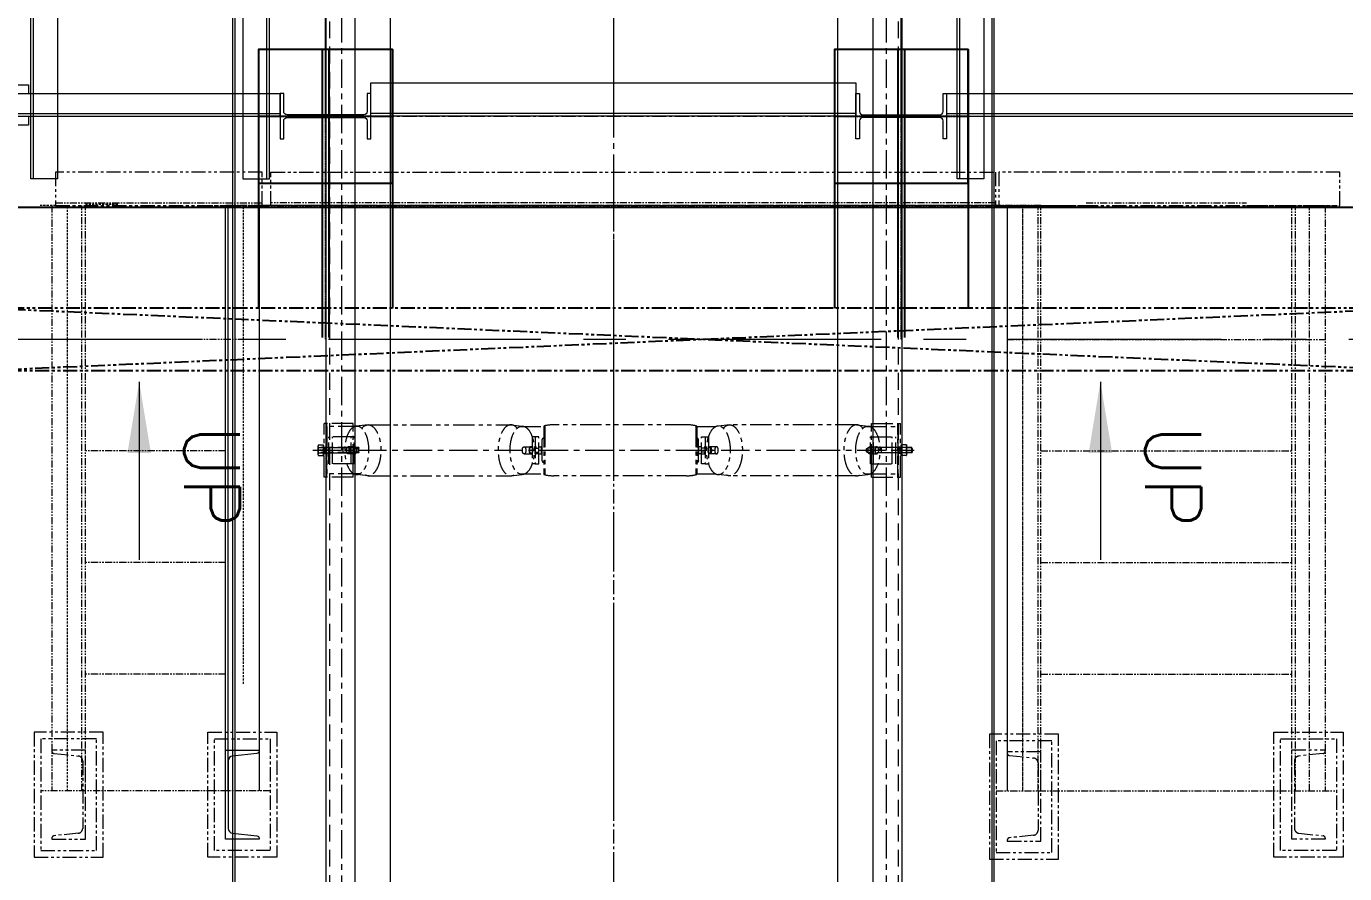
# Model space of a CAD drawing. Header units: millimetres. Extents: x -243837 to -5443, y 40 to 285140.
# Drawn here: x -193674 to -189244, y 17408 to 20256 of the extents above; entities that cross this region are included whole.
import ezdxf

# ---------------------------------------------------------------- set-up
doc = ezdxf.new("R2010")
doc.units = ezdxf.units.MM
for name, pattern in [('CENTER', [50.8, 31.75, -6.35, 6.35, -6.35]), ('CENTER2', [1.125, 0.75, -0.125, 0.125, -0.125]), ('HIDDEN', [0.375, 0.25, -0.125]), ('PHANTOM', [63.5, 31.75, -6.35, 6.35, -6.35, 6.35, -6.35]), ('PHANTOM2', [1.25, 0.625, -0.125, 0.125, -0.125, 0.125, -0.125])]:
    doc.linetypes.add(name, pattern=pattern)
for name, color, linetype in [('0-45-GRID MARKS', 6, 'Continuous'), ('1', 7, 'Continuous'), ('3', 3, 'Continuous'), ('center', 1, 'CENTER2'), ('CONTOUR35', 4, 'Continuous'), ('MISC', 7, 'Continuous')]:
    doc.layers.add(name, color=color, linetype=linetype)
for name, color, linetype, lineweight in [('2', 3, 'Continuous', 20), ('CEN', 1, 'CENTER', 9), ('phantom', 4, 'PHANTOM', 5), ('R- PHANTOM', 3, 'PHANTOM', 9), ('R-CENTER', 1, 'CENTER2', 5), ('R-HIDDEN', 3, 'HIDDEN', 9), ('R-OBJECT', 2, 'Continuous', 20)]:
    doc.layers.add(name, color=color, linetype=linetype, lineweight=lineweight)
doc.styles.add('KA', font='romans.shx', dxfattribs={"width": 0.7})
doc.styles.add('romans', font='romans.shx', dxfattribs={"width": 0.7})
doc.dimstyles.new('Copy of rakesh5', dxfattribs={"dimscale": 160, "dimtxt": 2.2, "dimasz": 1, "dimexe": 0.8, "dimexo": 0.8, "dimgap": 1, "dimtad": 1, "dimdec": 0, "dimlfac": 0.2, "dimzin": 0, "dimdsep": 46, "dimtxsty": 'romans', "dimblk": 'OBLIQUE', "dimcen": 1.5, "dimclrd": 1, "dimclre": 1, "dimclrt": 2, "dimadec": 0, "dimazin": 0, "dimtfac": 1, "dimtdec": 0, "dimtmove": 0, "dimatfit": 2, "dimfxl": 0, "dimtolj": 1, "dimtzin": 0, "dimlwd": -1, "dimlwe": -1, "dimarcsym": 1})
doc.dimstyles.new('KAT', dxfattribs={"dimscale": 125, "dimtxt": 2.5, "dimasz": 2, "dimexe": 1, "dimexo": 0.06, "dimgap": 0.5, "dimtad": 1, "dimdec": 0, "dimzin": 0, "dimdsep": 46, "dimtxsty": 'KA', "dimcen": 1.5, "dimclrd": 1, "dimclre": 1, "dimclrt": 4, "dimadec": 0, "dimazin": 0, "dimtfac": 1, "dimtdec": 0, "dimtmove": 0, "dimatfit": 2, "dimfxl": 1.5, "dimtolj": 1, "dimtzin": 0, "dimarcsym": 0})

# ---------------------------------------------------------------- blocks, each defined once
blk = doc.blocks.new('A$C04D51D45')
at = {"color": 1, "linetype": 'CENTER', "lineweight": 9, "ltscale": 2}
blk.add_line((0, 2446.4), (0, 0), dxfattribs=at)
at = {"layer": '1', "color": 6, "lineweight": 9}
for p, q in [((-645, 500), (-645, 2456)), ((645, 500), (645, 2456)), ((-543.5, 500), (-746.5, 500)), ((543.5, 500), (746.5, 500))]:
    blk.add_line(p, q, dxfattribs=at)
at = {"layer": '2', "color": 6, "lineweight": 9}
for p, q in [((-1305, 360), (-1305, 2456)), ((-1299, 360), (-1299, 2456)), ((-776, 360), (-776, 2456)), ((-770, 360), (-770, 2456)), ((770, 360), (770, 2456)), ((776, 360), (776, 2456))]:
    blk.add_line(p, q, dxfattribs=at)
for points in [[(-1245, 2456), (-1245, 360), (-1305, 360)], [(-830, 2456), (-830, 360), (-770, 360)], [(830, 2456), (830, 360), (770, 360)], [(-1400, 550), (-1400, 570), (-1310, 570), (-1310, 550)], [(-1310, 500), (-1310, 480), (-1400, 480), (-1400, 500)]]:
    blk.add_lwpolyline(points, dxfattribs=at)
for points in [[(-543.5, 500), (-543.5, 575), (543.5, 575), (543.5, 500)], [(-746.5, 500), (-746.5, 550), (-1405, 550), (-1405, 500)], [(1805, 500), (1805, 550), (746.5, 550), (746.5, 500)]]:
    blk.add_lwpolyline(points, close=True, dxfattribs=at)
for points in [[(-738.5, 489.4, -0.414214), (-730.9, 497), (-559.1, 497, -0.414214), (-551.5, 489.4), (-551.5, 449), (-543.5, 449), (-543.5, 551), (-551.5, 551), (-551.5, 510.6, -0.414214), (-559.1, 503), (-730.9, 503, -0.414214), (-738.5, 510.6), (-738.5, 551), (-746.5, 551), (-746.5, 449), (-738.5, 449), (-738.5, 489.4)], [(738.5, 489.4, 0.414214), (730.9, 497), (559.1, 497, 0.414214), (551.5, 489.4), (551.5, 449), (543.5, 449), (543.5, 551), (551.5, 551), (551.5, 510.6, 0.414214), (559.1, 503), (730.9, 503, 0.414214), (738.5, 510.6), (738.5, 551), (746.5, 551), (746.5, 449), (738.5, 449), (738.5, 489.4)]]:
    blk.add_lwpolyline(points, format="xyb", dxfattribs=at)
at = {"layer": '3', "color": 6, "lineweight": 9}
for p, q in [((-1405, 506), (-746.5, 506)), ((543.5, 506), (-543.5, 506)), ((746.5, 506), (1805, 506))]:
    blk.add_line(p, q, dxfattribs=at)
at = {"layer": 'CEN', "color": 1}
blk.add_line((-1284.9, 500), (1299.9, 500), dxfattribs=at)
at = {"layer": 'center', "ltscale": 0.1}
for p, q in [((-645, 649.7, -1.7), (-645, 0, -1.7)), ((645, 649.7), (645, 0)), ((-794.9, 500, -1.7), (-495.1, 500, -1.7)), ((495.1, 500), (794.9, 500))]:
    blk.add_line(p, q, dxfattribs=at)
at = {"layer": 'CONTOUR35'}
for p, q in [((-794.9, 649.7, -33254.5), (-794.9, 70, -33254.5)), ((-652.5, 649.7, -33254.5), (-652.5, 4, -33254.5)), ((-637.5, 649.7, -33254.5), (-637.5, 4, -33254.5)), ((-495.1, 649.7, -33254.5), (-495.1, 70, -33254.5)), ((495.1, 649.7, -33252.8), (495.1, 70, -33252.8)), ((637.5, 649.7, -33252.8), (637.5, 4, -33252.8)), ((652.5, 649.7, -33252.8), (652.5, 4, -33252.8)), ((794.9, 649.7, -33252.8), (794.9, 70, -33252.8))]:
    blk.add_line(p, q, dxfattribs=at)
for points, elevation in [([(-495.1, 349.7), (-495.1, 649.7), (-794.9, 649.7), (-794.9, 349.7)], -33254.5), ([(794.9, 349.7), (794.9, 649.7), (495.1, 649.7), (495.1, 349.7)], -33252.8)]:
    blk.add_lwpolyline(points, close=True, dxfattribs=dict(at, elevation=elevation))
at = {"layer": 'MISC', "color": 6, "linetype": 'PHANTOM2', "ltscale": 50}
for p, q in [((1805, -70), (-1420, 70)), ((-1420, -70), (1805, 70))]:
    blk.add_line(p, q, dxfattribs=at)
blk.add_lwpolyline([(1805, -70), (1805, 70), (-1420, 70), (-1420, -70)], close=True, dxfattribs=at)
blk = doc.blocks.new('A$Cc1e59ba2')
at = {"layer": 'phantom', "ltscale": 1.5}
h = blk.add_hatch(dxfattribs=at)
h.set_pattern_fill('ANSI31', color=256, scale=4, angle=90, style=0)
h.set_pattern_definition([(225, (-355.42745, -107.5471), (-0.3535534, 0.3535534), [])])
h.paths.add_polyline_path([(-655.8, -172.3), (-655.8, -173.4), (-658.2, -173.4), (-658.2, -172.3)])
h.paths.add_polyline_path([(-672.4, -172.3), (-672.4, -173.4), (-674.9, -173.4), (-674.9, -172.3)])
h = blk.add_hatch(dxfattribs=at)
h.set_pattern_fill('ANSI31', color=256, scale=4, angle=90, style=0)
h.set_pattern_definition([(225, (-355.42745, -138.30226), (-0.3535534, 0.3535534), [])])
h.paths.add_polyline_path([(-655.8, -525), (-655.8, -523.9), (-658.2, -523.9), (-658.2, -525)])
h.paths.add_polyline_path([(-672.4, -525), (-672.4, -523.9), (-674.9, -523.9), (-674.9, -525)])
for p, q in [((-659.3, 304.5), (-671.3, 304.5)), ((-671.3, 304.5), (-671.3, 293)), ((-670.6, 304.5), (-670.6, 293)), ((-660.1, 304.5), (-660.1, 292.1)), ((-659.3, 304.5), (-659.3, 293)), ((-605.3, 279.5), (-725.3, 279.5)), ((-725.3, 214.5), (-725.3, 279.5)), ((-605.3, 273.5), (-725.3, 273.5)), ((-718.4, 200.4), (-718.4, 273.5)), ((-718.4, 273.5), (-612.3, 273.5)), ((-635.3, 268.5), (-695.3, 268.5)), ((-695.3, 211.7), (-695.3, 268.5)), ((-677.3, 291.8), (-675.2, 293)), ((-677.3, 291.8), (-677.3, 281)), ((-653.3, 281), (-677.3, 281)), ((-675.3, 281), (-675.3, 279.5)), ((-655.5, 293), (-675.2, 293)), ((-672.3, 279.5), (-672.3, 273.5)), ((-672.3, 279.5), (-672.3, 273.5)), ((-671.3, 291.8), (-671.3, 281)), ((-671.3, 279.5), (-671.3, 276.5)), ((-659.3, 276.5), (-671.3, 276.5)), ((-671.3, 274.5), (-671.3, 208.5)), ((-671.3, 274.5), (-659.3, 274.5)), ((-670.6, 276.5), (-670.6, 274.5)), ((-665.3, 266.5), (-665.3, 290)), ((-665.3, 268.5), (-665.3, 273.5)), ((-660.1, 276.5), (-660.1, 274.5)), ((-659.3, 291.8), (-659.3, 281)), ((-659.3, 279.5), (-659.3, 276.5)), ((-659.3, 274.5), (-659.3, 208.5)), ((-658.3, 279.5), (-658.3, 273.5)), ((-658.3, 279.5), (-658.3, 273.3)), ((-653.3, 291.8), (-655.5, 293)), ((-655.3, 281), (-655.3, 279.5)), ((-653.3, 291.8), (-653.3, 281)), ((-635.3, 211.7), (-635.3, 268.5)), ((-612.3, 200.4), (-612.3, 273.5)), ((-605.3, 214.5), (-605.3, 279.5)), ((-635.3, 260.5), (-695.3, 260.5)), ((-659.3, 236.5), (-671.3, 236.5)), ((-718.4, 214.5), (-725.3, 214.5)), ((-722.5, 180.7), (-719.5, 207.5)), ((-612.3, 214.5), (-718.4, 214.5)), ((-635.3, 218.6), (-695.3, 218.6)), ((-635.3, 211.7), (-695.3, 211.7)), ((-673.3, 210.3), (-673.3, 225.4)), ((-657.3, 210.3), (-657.3, 225.4)), ((-651.3, 214.5), (-655.3, 214.5)), ((-645.3, 214.5), (-651.3, 214.5)), ((-605.3, 214.5), (-612.3, 214.5)), ((-722.5, 180.7), (-722.5, -103.6)), ((-608.2, 180.7), (-611.1, 206)), ((-608.2, 180.7), (-608.2, -103.6)), ((-722.5, -103.6), (-719.5, -128.8)), ((-608.2, -103.6), (-611.1, -128.8)), ((-718.4, -177.3), (-718.4, -134.4)), ((-673.3, -133.1), (-673.3, -148.2)), ((-657.3, -133.1), (-657.3, -148.2)), ((-612.3, -177.3), (-612.3, -134.4)), ((-695.3, -151.3), (-635.3, -151.3)), ((-695.3, -158.3), (-695.3, -151.4)), ((-693.1, -177.3), (-692.3, -175.1)), ((-688.8, -173.4), (-692.3, -174.9)), ((-691.6, -177.3), (-692.3, -174.9)), ((-691.7, -177.3), (-692.3, -175.1)), ((-673.3, -173.4), (-688.8, -173.4)), ((-674.9, -172.3), (-674.9, -173.4)), ((-655.8, -172.3), (-674.9, -172.3)), ((-655.8, -173.4), (-674.9, -173.4)), ((-672.3, -158.3), (-673.3, -159.3)), ((-673.3, -159.3), (-672.3, -158.3)), ((-673.3, -159.3), (-673.3, -160.3)), ((-673.3, -160.3), (-673.3, -159.3)), ((-673.3, -159.3), (-669.8, -159.3)), ((-669.8, -159.3), (-673.3, -159.3)), ((-673.3, -166.3), (-673.3, -172.3)), ((-657.3, -172.3), (-673.3, -172.3)), ((-657.3, -173.4), (-673.3, -173.4)), ((-672.4, -172.3), (-672.4, -173.4)), ((-658.3, -158.3), (-672.3, -158.3)), ((-658.3, -158.3), (-672.3, -158.3)), ((-669.8, -158.3), (-669.8, -166.3)), ((-660.8, -166.3), (-669.8, -166.3)), ((-665.3, -177.3), (-665.3, -166.3)), ((-660.8, -158.3), (-660.8, -166.3)), ((-657.3, -159.3), (-660.8, -159.3)), ((-657.3, -159.3), (-660.8, -159.3)), ((-658.3, -158.3), (-657.3, -159.3)), ((-658.3, -158.3), (-657.3, -159.3)), ((-657.3, -159.3), (-658.3, -158.3)), ((-658.2, -172.3), (-658.2, -173.4)), ((-657.3, -166.3), (-657.3, -158.3)), ((-657.3, -159.3), (-657.3, -160.3)), ((-657.3, -160.3), (-657.3, -159.3)), ((-657.3, -166.3), (-657.3, -172.3)), ((-641.8, -173.4), (-657.3, -173.4)), ((-655.8, -172.3), (-655.8, -173.4)), ((-641.8, -173.4), (-638.3, -174.9)), ((-639.1, -177.3), (-638.3, -174.9)), ((-639, -177.3), (-638.3, -175.1)), ((-637.6, -177.3), (-638.3, -175.1)), ((-635.3, -158.3), (-635.3, -151.4)), ((-722.5, -200.1), (-722.5, -497.2)), ((-720.1, -179.7), (-610.5, -179.7)), ((-719.5, -177.3), (-611.1, -177.3)), ((-608.2, -200.1, 7.6), (-608.2, -497.2, 7.6)), ((-720.1, -517.6), (-610.5, -517.6)), ((-719.5, -520), (-611.1, -520)), ((-718.4, -574.1), (-718.4, -520)), ((-693.1, -520), (-692.3, -522.2)), ((-691.7, -520), (-692.3, -522.2)), ((-691.6, -520), (-692.3, -522.4)), ((-688.8, -523.9), (-692.3, -522.4)), ((-673.3, -523.9), (-688.8, -523.9)), ((-674.9, -525), (-674.9, -523.9)), ((-655.8, -523.9), (-674.9, -523.9)), ((-655.8, -525), (-674.9, -525)), ((-657.3, -523.9), (-673.3, -523.9)), ((-657.3, -525), (-673.3, -525)), ((-673.3, -531), (-673.3, -525)), ((-672.4, -525), (-672.4, -523.9)), ((-660.8, -531), (-669.8, -531)), ((-669.8, -539), (-669.8, -531)), ((-665.3, -531), (-665.3, -520)), ((-660.8, -539), (-660.8, -531)), ((-658.2, -525), (-658.2, -523.9)), ((-641.8, -523.9), (-657.3, -523.9)), ((-657.3, -531), (-657.3, -525)), ((-657.3, -531), (-657.3, -539)), ((-655.8, -525), (-655.8, -523.9)), ((-641.8, -523.9), (-638.3, -522.4)), ((-639.1, -520), (-638.3, -522.4)), ((-639, -520), (-638.3, -522.2)), ((-637.6, -520), (-638.3, -522.2)), ((-612.3, -574.1), (-612.3, -520)), ((-695.3, -539), (-695.3, -545.9)), ((-695.3, -545.9), (-635.3, -545.9)), ((-673.3, -538), (-673.3, -537)), ((-673.3, -537), (-673.3, -538)), ((-673.3, -538), (-669.8, -538)), ((-672.3, -539), (-673.3, -538)), ((-673.3, -538), (-672.3, -539)), ((-669.8, -538), (-673.3, -538)), ((-673.3, -564.1), (-673.3, -549.1)), ((-658.3, -539), (-672.3, -539)), ((-658.3, -539), (-672.3, -539)), ((-657.3, -538), (-660.8, -538)), ((-657.3, -538), (-660.8, -538)), ((-658.3, -539), (-657.3, -538)), ((-658.3, -539), (-657.3, -538)), ((-657.3, -538), (-658.3, -539)), ((-657.3, -538), (-657.3, -537)), ((-657.3, -537), (-657.3, -538)), ((-657.3, -564.1), (-657.3, -549.1)), ((-635.3, -539), (-635.3, -545.9)), ((-722.5, -593.7), (-719.5, -568.5)), ((-608.2, -593.7), (-611.1, -568.5)), ((-722.5, -913.5, -33), (-722.5, -593.7)), ((-608.2, -913.5, -33), (-608.2, -593.7)), ((-722.5, -913.5, -33), (-719.5, -940.3, -33)), ((-608.2, -913.5, -33), (-611.1, -938.8, -33)), ((-718.4, -933.2, -33), (-718.4, -1006.3, -33)), ((-635.3, -944.5, -33), (-695.3, -944.5, -33)), ((-695.3, -944.5, -33), (-695.3, -1001.3, -33)), ((-673.3, -943.1, -33), (-673.3, -958.2, -33)), ((-659.3, -934), (-671.3, -934)), ((-671.3, -934), (-671.3, -1025.8, -33)), ((-671.3, -1007.3, -33), (-671.3, -941.3, -33)), ((-670.6, -934), (-670.6, -1025.8, -33)), ((-660.1, -934), (-660.1, -1024.9, -33)), ((-659.3, -934), (-659.3, -1025.8, -33)), ((-659.3, -1007.3, -33), (-659.3, -941.3, -33)), ((-657.3, -943.1, -33), (-657.3, -958.2, -33)), ((-635.3, -944.5, -33), (-635.3, -1001.3, -33)), ((-612.3, -933.2, -33), (-612.3, -1006.3, -33)), ((-718.4, -947.3, -33), (-725.3, -947.3, -33)), ((-725.3, -947.3, -33), (-725.3, -1012.3, -33)), ((-612.3, -947.3, -33), (-718.4, -947.3, -33)), ((-635.3, -951.4, -33), (-695.3, -951.4, -33)), ((-659.3, -969.3, -33), (-671.3, -969.3, -33)), ((-651.3, -947.3, -33), (-655.3, -947.3, -33)), ((-645.3, -947.3, -33), (-651.3, -947.3, -33)), ((-605.3, -947.3, -33), (-612.3, -947.3, -33)), ((-605.3, -947.3, -33), (-605.3, -1012.3, -33)), ((-635.3, -993.3, -33), (-695.3, -993.3, -33)), ((-635.3, -1001.3, -33), (-695.3, -1001.3, -33)), ((-665.3, -999.3, -33), (-665.3, -1022.8, -33)), ((-665.3, -1001.3, -33), (-665.3, -1006.3, -33)), ((-605.3, -1006.3, -33), (-725.3, -1006.3, -33)), ((-605.3, -1012.3, -33), (-725.3, -1012.3, -33)), ((-718.4, -1006.3, -33), (-612.3, -1006.3, -33)), ((-677.3, -1024.6, -33), (-677.3, -1013.8, -33)), ((-653.3, -1013.8, -33), (-677.3, -1013.8, -33)), ((-677.3, -1024.6, -33), (-675.2, -1025.8, -33)), ((-675.3, -1013.8, -33), (-675.3, -1012.3, -33)), ((-655.5, -1025.8, -33), (-675.2, -1025.8, -33)), ((-672.3, -1012.3, -33), (-672.3, -1006.3, -33)), ((-672.3, -1012.3, -33), (-672.3, -1006.3, -33)), ((-671.3, -1007.3, -33), (-659.3, -1007.3, -33)), ((-659.3, -1009.3, -33), (-671.3, -1009.3, -33)), ((-671.3, -1012.3, -33), (-671.3, -1009.3, -33)), ((-671.3, -1024.6, -33), (-671.3, -1013.8, -33)), ((-670.6, -1009.3, -33), (-670.6, -1007.3, -33)), ((-660.1, -1009.3, -33), (-660.1, -1007.3, -33)), ((-659.3, -1012.3, -33), (-659.3, -1009.3, -33)), ((-659.3, -1024.6, -33), (-659.3, -1013.8, -33)), ((-658.3, -1012.3, -33), (-658.3, -1006.1, -33)), ((-658.3, -1012.3, -33), (-658.3, -1006.3, -33)), ((-653.3, -1024.6, -33), (-655.5, -1025.8, -33)), ((-655.3, -1013.8, -33), (-655.3, -1012.3, -33)), ((-653.3, -1024.6, -33), (-653.3, -1013.8, -33))]:
    blk.add_line(p, q, dxfattribs=at)
at = {"layer": 'phantom', "color": 1, "linetype": 'CENTER', "ltscale": 2}
blk.add_line((-665.3, -1037.1, 7.6), (-665.3, 309.6, 7.6), dxfattribs=at)
at = {"layer": 'phantom', "ltscale": 1.5}
for points in [[(-695.3, -166.3), (-695.3, -158.3), (-635.3, -158.3), (-635.3, -166.3)], [(-695.3, -531), (-695.3, -539), (-635.3, -539), (-635.3, -531)]]:
    blk.add_lwpolyline(points, close=True, dxfattribs=at)
for centre in [(-665.3, 208.5), (-665.3, -941.3, -33)]:
    blk.add_circle(centre, 6, dxfattribs=at)
for centre, radius, start, end in [((-665.3, 295.4), 10.9, 56.6036, 123.3964), ((-674.3, 288.8), 4.24, 45, 135), ((-665.3, 278), 15, 66.4634, 113.5366), ((-656.3, 288.8), 4.24, 45, 135), ((-632.5, -200.1), 90, 165.2922, 180), ((-698.2, -200.1), 90, 0, 14.7078), ((-632.5, -497.2), 90, 180, 194.7078), ((-698.2, -497.2), 90, 345.2922, 0), ((-665.3, -924.9), 10.9, 236.6036, 303.3964), ((-674.3, -1021.6, -33), 4.24, 225, 315), ((-665.3, -1010.8, -33), 15, 246.4634, 293.5366), ((-656.3, -1021.6, -33), 4.24, 225, 315)]:
    blk.add_arc(centre, radius, start, end, dxfattribs=at)
for centre, major_axis in [((-665.3, 206), (-54.2, 0)), ((-665.3, 210.3), (-8, 0)), ((-665.3, 226.3), (-7, 0)), ((-665.3, -568.5), (-54.2, 0)), ((-665.3, -564.1), (-8, 0)), ((-665.3, -548.2), (-7, 0))]:
    blk.add_ellipse(centre, major_axis=major_axis, ratio=0.5, dxfattribs=at)
for centre, major_axis, start_param, end_param in [((-665.3, 225.4), (-8, 0), 5.576234, 10.13173), ((-665.3, 180.7), (-57.1, 0), 5.761132, 9.946831), ((-665.3, -549.1), (-8, 0), 5.576234, 10.13173), ((-665.3, -593.7), (-57.1, 0), 5.761132, 9.946831)]:
    blk.add_ellipse(centre, major_axis=major_axis, ratio=0.5, start_param=start_param, end_param=end_param, dxfattribs=at)
at = {"layer": 'phantom', "ltscale": 1.5, "extrusion": (0, 0, -1)}
for centre, major_axis, start_param, end_param in [((-665.3, -103.6), (-57.1, 0), 5.761132, 9.946831), ((-665.3, -148.2), (-8, 0), 5.576234, 10.13173), ((-665.3, -913.5, -33), (-57.1, 0), 5.761132, 9.946831), ((-665.3, -958.2, -33), (-8, 0), 5.576234, 10.13173)]:
    blk.add_ellipse(centre, major_axis=major_axis, ratio=0.5, start_param=start_param, end_param=end_param, dxfattribs=at)
for centre, major_axis in [((-665.3, -128.8), (-54.2, 0)), ((-665.3, -133.1), (-8, 0)), ((-665.3, -149.1), (-7, 0)), ((-665.3, -938.8, -33), (-54.2, 0)), ((-665.3, -943.1, -33), (-8, 0)), ((-665.3, -959, -33), (-7, 0))]:
    blk.add_ellipse(centre, major_axis=major_axis, ratio=0.5, dxfattribs=at)
blk = doc.blocks.new('*D1020')
at = {"color": 1, "lineweight": -2, "transparency": 16777216}
for p, q in [((4241.2, 10243.4), (4241.2, 13200.9)), ((6741.3, 12689.7), (6741.3, 13200.9)), ((4401.2, 13120.9), (6581.3, 13120.9))]:
    blk.add_line(p, q, dxfattribs=at)
at = {"color": 1, "transparency": 16777216}
for points in [[(4401.2, 13147.5), (4401.2, 13094.2), (4241.2, 13120.9)], [(6581.3, 13147.5), (6581.3, 13094.2), (6741.3, 13120.9)]]:
    blk.add_solid(points, dxfattribs=at)
at = {"layer": 'DEFPOINTS', "color": 0, "transparency": 16777216}
for p in [(6741.3, 13120.9), (6741.3, 12609.7), (4241.2, 10163.4, 26.7)]:
    blk.add_point(p, dxfattribs=at)
at = {"color": 2, "transparency": 16777216, "insert": (5491.2, 13260.9), "char_height": 200, "attachment_point": 5, "style": 'KA'}
blk.add_mtext('\\A1;2500', dxfattribs=at)
blk = doc.blocks.new('*D1021')
at = {"color": 1, "lineweight": -2, "transparency": 16777216}
for p, q in [((6741.3, 12689.7), (6741.3, 13200.9)), ((9241.2, 10618.4), (9241.2, 13200.9)), ((6901.3, 13120.9), (9081.2, 13120.9))]:
    blk.add_line(p, q, dxfattribs=at)
at = {"color": 1, "transparency": 16777216}
for points in [[(6901.3, 13147.5), (6901.3, 13094.2), (6741.3, 13120.9)], [(9081.2, 13147.5), (9081.2, 13094.2), (9241.2, 13120.9)]]:
    blk.add_solid(points, dxfattribs=at)
at = {"layer": 'DEFPOINTS', "color": 0, "transparency": 16777216}
for p in [(9241.2, 13120.9), (6741.3, 12609.7), (9241.2, 10538.4, 26.7)]:
    blk.add_point(p, dxfattribs=at)
at = {"color": 2, "transparency": 16777216, "insert": (7991.2, 13260.9), "char_height": 200, "attachment_point": 5, "style": 'KA'}
blk.add_mtext('\\A1;2500', dxfattribs=at)
blk = doc.blocks.new('_Oblique')
at = {"color": 0, "linetype": 'ByBlock', "lineweight": -2}
blk.add_line((-0.5, -0.5), (0.5, 0.5), dxfattribs=at)
blk = doc.blocks.new('26.349')
at = {"color": 2}
for p, q in [((5887.8, 12619.4, -135.1), (5887.8, 6641.7, -135.1)), ((5892.8, 12619.4, -135.1), (5892.8, 6641.7, -135.1)), ((7588.8, 12619.4, -135.1), (7588.8, 6641.7, -135.1)), ((7593.8, 12619.4, -135.1), (7593.8, 6641.7, -135.1))]:
    blk.add_line(p, q, dxfattribs=at)
at = {"layer": '0-45-GRID MARKS', "elevation": 47.4}
blk.add_lwpolyline([(3941.2, 10459.4), (9541.2, 10459.4), (9541.2, 3863.4), (3941.2, 3863.4)], close=True, dxfattribs=at)
at = {"layer": 'CEN', "color": 1}
blk.add_line((6741.2, 10538.4, 47.4), (6741.2, 3813.4, 47.4), dxfattribs=at)
at = {"layer": 'CEN', "color": 1, "ltscale": 15}
blk.add_line((9627, 10163.4, 47.4), (4241.2, 10163.4, 47.4), dxfattribs=at)
at = {"layer": 'R- PHANTOM', "ltscale": 0.5}
for p, q in [((5483.3, 10463.4, 314.3), (5483.3, 9151.4, 314.3)), ((5491.6, 10469.4, 684), (5954.6, 10469.4, 314.3)), ((5550.3, 9151.4, 314.3), (5550.3, 10463.4, 314.3)), ((5558.3, 9151.4, 314.3), (5558.3, 10463.4, 314.3)), ((5828.3, 10463.4, 314.3), (7733.3, 10463.4, 314.3)), ((7698.6, 10463.4, 314.3), (5872.4, 10463.4, 314.3)), ((5973.9, 10463.4, 314.3), (5954.6, 10463.4, 314.3)), ((7597.1, 10469.4, 314.3), (5973.9, 10469.4, 314.3)), ((7597.1, 10463.4, 314.3), (7800.1, 10463.4, 314.3)), ((7692.6, 9151.4, 314.3), (7692.6, 10463.4, 314.3)), ((7698.6, 9151.4, 314.3), (7698.6, 10463.4, 314.3)), ((7800.1, 10469.4, 314.3), (8159.6, 10469.4, 314.3)), ((8159.6, 10463.4, 314.3), (8362.6, 10463.4, 314.3)), ((8261.1, 9151.4, 314.3), (8261.1, 10463.4, 314.3)), ((8269.1, 9151.4, 314.3), (8269.1, 10463.4, 314.3)), ((8301.1, 9151.4, 314.3), (8301.1, 10463.4, 314.3)), ((8336.1, 10463.4, 314.3), (8336.1, 9151.4, 314.3)), ((5947.4, 10163.4, 314.3), (5483.3, 10163.4, 314.3)), ((7623.6, 10163.4, 314.3), (8336.1, 10163.4, 314.3)), ((5872.4, 9913.4, 314.3), (5558.3, 9913.4, 314.3)), ((7698.6, 9913.4, 314.3), (8261.1, 9913.4, 314.3)), ((5872.4, 9663.4, 314.3), (5558.3, 9663.4, 314.3)), ((7698.6, 9663.4, 314.3), (8261.1, 9663.4, 314.3)), ((5872.4, 9413.4, 314.3), (5558.3, 9413.4, 314.3)), ((7698.6, 9413.4, 314.3), (8261.1, 9413.4, 314.3)), ((5972.4, 9151.4, 314.3), (5458.3, 9151.4, 314.3)), ((7598.6, 9151.4, 314.3), (8361.1, 9151.4, 314.3))]:
    blk.add_line(p, q, dxfattribs=at)
at = {"layer": 'R- PHANTOM'}
for points, elevation in [([(5954.6, 10463.4), (5954.6, 10538.4), (5491.6, 10538.4), (5491.6, 10463.4)], 47.4), ([(5973.9, 10463.4), (5973.9, 10538.4), (7597.1, 10538.4), (7597.1, 10463.4)], 47.4), ([(8368.8, 10463.4), (8368.8, 10538.4), (7604.7, 10538.4), (7604.7, 10463.4)], 47.4), ([(5443.3, 9283.2), (5443.3, 9003.2), (5598.3, 9003.2), (5598.3, 9283.2)], 184.2), ([(5987.4, 9283.2), (5987.4, 9003.2), (5832.4, 9003.2), (5832.4, 9283.2)], 184.2), ([(7583.6, 9278.8), (7583.6, 8998.8), (7738.6, 8998.8), (7738.6, 9278.8)], 47.4), ([(8376.1, 9283.3), (8376.1, 9003.3), (8221.1, 9003.3), (8221.1, 9283.3)], 184.2), ([(5458.3, 9268.2), (5458.3, 9018.2), (5583.3, 9018.2), (5583.3, 9268.2)], 184.2), ([(5972.4, 9268.2), (5972.4, 9018.2), (5847.4, 9018.2), (5847.4, 9268.2)], 184.2), ([(7598.6, 9263.8), (7598.6, 9013.8), (7723.6, 9013.8), (7723.6, 9263.8)], 47.4), ([(8361.1, 9268.3), (8361.1, 9018.3), (8236.1, 9018.3), (8236.1, 9268.3)], 184.2)]:
    blk.add_lwpolyline(points, close=True, dxfattribs=dict(at, elevation=elevation))
for points, elevation in [([(5488.3, 9051.1, 0.383864), (5483.3, 9045.6), (5483.3, 9043.2), (5558.3, 9043.2), (5558.3, 9243.2), (5483.3, 9243.2), (5483.3, 9240.8, 0.383864), (5488.3, 9235.4), (5542.5, 9229.7, -0.383864), (5552.3, 9218.7), (5552.3, 9067.7, -0.383864), (5542.5, 9056.8)], 184.2), ([(7628.6, 9046.6, 0.383864), (7623.6, 9041.2), (7623.6, 9038.8), (7698.6, 9038.8), (7698.6, 9238.8), (7623.6, 9238.8), (7623.6, 9236.4, 0.383864), (7628.6, 9230.9), (7682.8, 9225.2, -0.383864), (7692.6, 9214.3), (7692.6, 9063.3, -0.383864), (7682.8, 9052.3)], 47.4), ([(8331.2, 9051.1, -0.383864), (8336.1, 9045.6), (8336.1, 9043.3), (8261.1, 9043.3), (8261.1, 9243.3), (8336.1, 9243.3), (8336.1, 9240.9, -0.383864), (8331.2, 9235.4), (8276.9, 9229.7, 0.383864), (8267.1, 9218.8), (8267.1, 9067.8, 0.383864), (8276.9, 9056.8)], 184.2)]:
    blk.add_lwpolyline(points, format="xyb", close=True, dxfattribs=dict(at, elevation=elevation))
at = {"layer": 'R-CENTER', "color": 1, "linetype": 'CENTER', "ltscale": 2}
for p, q in [((6132.4, 12619.4, 6.9), (6132.3, 6438.4, 6.9)), ((7352.2, 12619.4, 6.9), (7352.2, 6438.4, 6.9))]:
    blk.add_line(p, q, dxfattribs=at)
at = {"layer": 'R-CENTER', "color": 1, "linetype": 'CENTER', "ltscale": 15}
blk.add_line((6741.3, 12619.4, 20.7), (6741.1, 3788.4, 20.7), dxfattribs=at)
at = {"layer": 'R-CENTER', "ltscale": 10}
blk.add_line((7658.6, 9151.4, 314.3), (7658.6, 10463.4, 314.3), dxfattribs=at)
at = {"layer": 'R-HIDDEN', "ltscale": 150}
for p, q in [((6105.4, 12619.4, 6.9), (6105.3, 6438.4, 6.9)), ((7379.2, 12619.4, 47.4), (7379.2, 6438.4, 47.4))]:
    blk.add_line(p, q, dxfattribs=at)
at = {"layer": 'R-HIDDEN', "ltscale": 20}
for p, q in [((5491.6, 10463.4, 684), (5456.8, 10463.4, 314.3)), ((5518.3, 9151.4, 314.3), (5518.3, 10463.4, 314.3)), ((5558.3, 10466.4, 314.3), (5633.3, 10466.4, 314.3)), ((5912.4, 9391.2, 314.3), (5912.4, 10463.4, 314.3))]:
    blk.add_line(p, q, dxfattribs=at)
at = {"layer": 'R-OBJECT'}
for p, q in [((6097.4, 12619.4, 47.4), (6097.3, 6438.4, 47.4)), ((6162.4, 12619.4, 47.4), (6162.3, 6438.4, 47.4)), ((6241.2, 12619.4, 47.4), (6241.1, 5701.6, 47.4)), ((7243.3, 12619.4, 47.4), (7243.4, 5701.6, 47.4)), ((7322.2, 12619.4, 47.4), (7322.2, 6438.4, 47.4)), ((7387.2, 12619.4, 47.4), (7387.2, 6438.4, 47.4)), ((5872.4, 9151.4, 314.3), (5872.4, 10463.4, 314.3)), ((5947.4, 10463.4, 314.3), (5947.4, 9151.4, 314.3)), ((7623.6, 10463.4, 314.3), (7623.6, 9151.4, 314.3))]:
    blk.add_line(p, q, dxfattribs=at)
at = {"layer": 'R-OBJECT', "color": 6}
blk.add_line((5878.4, 9151.4, 314.3), (5878.4, 10463.4, 314.3), dxfattribs=at)
at = {"layer": 'R-OBJECT', "color": 6, "elevation": 184.2}
blk.add_lwpolyline([(5942.5, 9051.1, -0.383864), (5947.4, 9045.6), (5947.4, 9043.2), (5872.4, 9043.2), (5872.4, 9243.2), (5947.4, 9243.2), (5947.4, 9240.8, -0.383864), (5942.5, 9235.4), (5888.3, 9229.7, 0.383864), (5878.4, 9218.7), (5878.4, 9067.7, 0.383864), (5888.3, 9056.8)], format="xyb", close=True, dxfattribs=at)
blk.add_blockref('A$C04D51D45', (6741.2, 10163.4, 47.4))
at = {"layer": 'R- PHANTOM', "linetype": 'Continuous', "rotation": 270}
blk.add_blockref('A$Cc1e59ba2', (7105.3, 9249.5, 39.9), dxfattribs=at)
at = {"layer": 'R- PHANTOM', "style": 'romans'}
for p in [(5779.6, 9972, 157), (7932.9, 9972, 157)]:
    blk.add_text('UP', height=125, rotation=270.0008, dxfattribs=at).set_placement(p)
for base, p1, p2, picture, middle in [((6741.3, 13120.9, 20.7), (4241.2, 10163.4, 47.4), (6741.3, 12609.7, 20.7), '*D1020', (5491.2, 13260.9, 20.7)), ((9241.2, 13120.9, 20.7), (6741.3, 12609.7, 20.7), (9241.2, 10538.4, 47.4), '*D1021', (7991.2, 13260.9, 20.7))]:
    dim = blk.add_linear_dim(base=base, p1=p1, p2=p2, dimstyle='KAT', override={"dimscale": 80, "dimexo": 1, "dimclrt": 2, "dimfxl": 0.18, "dimarcsym": 1})
    dim.commit()
    dim.dimension.update_dxf_attribs({"geometry": picture, "text_midpoint": middle})
at = {"layer": 'R-OBJECT'}
for points in [[(5678.9, 10068.6, 47.4), (5678.9, 9669.3, 47.4)], [(7832.3, 10068.6, 47.4), (7832.3, 9669.3, 47.4)]]:
    blk.add_leader(points, dimstyle='Copy of rakesh5', override={"dimgap": 1, "dimtad": 0, "dimlfac": 1, "dimtfill": 1}, dxfattribs=at)

msp = doc.modelspace()

# ---------------------------------------------------------------- block references
at = {"layer": 'R-OBJECT', "ltscale": 10, "xscale": 1.5, "yscale": 1.5, "zscale": 1.5}
msp.add_blockref('26.349', (-201812.81, 3958.63, -23.71), dxfattribs=at)

doc.saveas('drawing.dxf')
